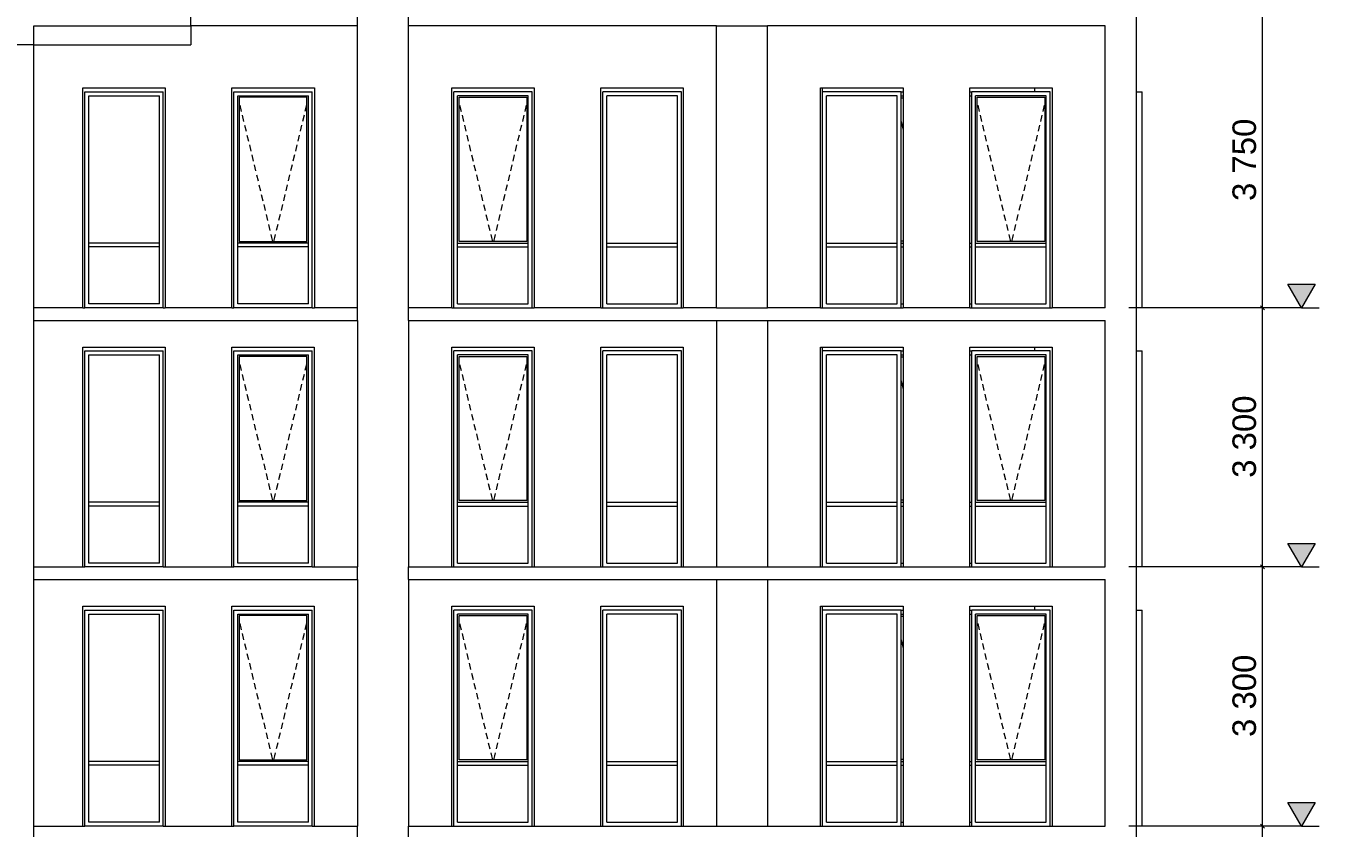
# Model space of a CAD drawing. Header units: millimetres. Extents: x 1499747 to 4230374, y -28481 to 441852.
# Drawn here: x 2547997 to 2564473, y 11128 to 21343 of the extents above; entities that cross this region are included whole.
import ezdxf
from ezdxf.xclip import XClip

# ---------------------------------------------------------------- set-up
doc = ezdxf.new("R2010")
doc.units = ezdxf.units.MM
doc.header["$MEASUREMENT"] = 0
doc.header["$XCLIPFRAME"] = 0
for name, color, linetype, lineweight in [('3 Разрез_22_Витражные окна_Ном._пера__1_Ном._пера__7', 7, 'Continuous', 18), ('3 Разрез_22_Витражные окна_Ном._пера__74_Ном._пера__255', 255, 'Continuous', 18), ('3 Разрез_22_Витражные окна_Ном._пера__92_Ном._пера__233', 233, 'Continuous', 18), ('3 Разрез_22_Конструктив - Балки_Ном._пера__10_Ном._пера__134', 134, 'Continuous', 18), ('3 Разрез_22_Конструктив - Колонны_Ном._пера__8_Ном._пера__12', 12, 'Continuous', 18), ('3 Разрез_22_Конструктив - Перекрытия_Ном._пера__1_Ном._пера__7', 7, 'Continuous', 18), ('3 Разрез_22_Конструктив - Стены Ненесущие Газоблок_Ном._пера__87_Ном._пера__251', 251, 'Continuous', 18), ('3 Разрез_22_Окна Archicad_Ном._пера__87_Ном._пера__251', 251, 'Continuous', 18), ('3 Разрез_22_Размер - Общий_Ном._пера__1_Ном._пера__7', 7, 'Continuous', 18)]:
    doc.layers.add(name, color=color, linetype=linetype, lineweight=lineweight)
doc.layers.add('Чертеж и Рисунок', color=7, linetype='Continuous')
doc.styles.add('СГЕНЕРИР_СТИЛЬ_2', font='arial.ttf')

# ---------------------------------------------------------------- blocks, each defined once
blk = doc.blocks.new('Чертеж_3_22', base_point=(1450000, 29700))
at = {"layer": '3 Разрез_22_Размер - Общий_Ном._пера__1_Ном._пера__7', "linetype": 'Continuous'}
for points in [[(1458045, 45428), (1458219, 45728), (1457871, 45728)], [(1458045, 42128), (1458219, 42428), (1457871, 42428)], [(1458045, 38828), (1458219, 39128), (1457871, 39128)]]:
    blk.add_hatch(color=256, dxfattribs=at).paths.add_polyline_path(points)
at = {"layer": '3 Разрез_22_Витражные окна_Ном._пера__1_Ном._пера__7', "linetype": 'Continuous'}
for p, q in [((1442545, 48178), (1443545, 48178)), ((1442545, 47728), (1442545, 48178)), ((1442595, 48128), (1443495, 48128)), ((1442595, 47728), (1442595, 48128)), ((1443495, 47728), (1443495, 48128)), ((1443545, 47728), (1443545, 48178)), ((1444444, 48178), (1445444, 48178)), ((1444444, 47728), (1444444, 48178)), ((1444494, 48128), (1445394, 48128)), ((1444494, 47728), (1444494, 48128)), ((1445394, 47728), (1445394, 48128)), ((1445444, 47728), (1445444, 48178)), ((1447245, 47728), (1447245, 48178)), ((1448245, 48178), (1447245, 48178)), ((1447295, 47728), (1447295, 48128)), ((1448195, 48128), (1447295, 48128)), ((1448195, 47728), (1448195, 48128)), ((1448245, 47728), (1448245, 48178)), ((1449145, 47728), (1449145, 48178)), ((1450145, 48178), (1449145, 48178)), ((1449195, 47728), (1449195, 48128)), ((1450095, 48128), (1449195, 48128)), ((1450095, 47728), (1450095, 48128)), ((1450145, 47728), (1450145, 48178)), ((1451944, 47728), (1451944, 48178)), ((1452944, 48178), (1451944, 48178)), ((1451994, 47728), (1451994, 48128)), ((1452894, 48128), (1451994, 48128)), ((1452894, 47728), (1452894, 48128)), ((1452944, 47728), (1452944, 48178)), ((1452944, 48178), (1452969, 48178)), ((1452944, 48128), (1452969, 48128)), ((1453820, 48178), (1453844, 48178)), ((1453820, 48128), (1453844, 48128)), ((1453844, 47728), (1453844, 48178)), ((1454844, 48178), (1453844, 48178)), ((1453894, 47728), (1453894, 48128)), ((1454794, 48128), (1453894, 48128)), ((1454794, 47728), (1454794, 48128)), ((1454844, 47728), (1454844, 48178)), ((1455945, 48178), (1456015, 48178)), ((1456015, 47828), (1456015, 48178)), ((1444514, 48108), (1444514, 46273)), ((1445374, 48108), (1444514, 48108)), ((1445374, 46273), (1445374, 48108)), ((1447315, 46273), (1447315, 48108)), ((1447315, 48108), (1448175, 48108)), ((1448175, 48108), (1448175, 46273)), ((1452944, 48103), (1452969, 48103)), ((1453914, 46273), (1453914, 48108)), ((1453914, 48108), (1454774, 48108)), ((1454774, 48108), (1454774, 46273)), ((1456015, 46428), (1456015, 47828)), ((1442545, 46228), (1442545, 47728)), ((1442595, 46253), (1442595, 47728)), ((1443495, 46253), (1443495, 47728)), ((1443545, 46228), (1443545, 47728)), ((1444444, 46228), (1444444, 47728)), ((1444494, 46253), (1444494, 47728)), ((1445394, 46253), (1445394, 47728)), ((1445444, 46228), (1445444, 47728)), ((1447245, 46228), (1447245, 47728)), ((1447295, 46253), (1447295, 47728)), ((1448195, 46253), (1448195, 47728)), ((1448245, 46228), (1448245, 47728)), ((1449145, 46228), (1449145, 47728)), ((1449195, 46253), (1449195, 47728)), ((1450095, 46253), (1450095, 47728)), ((1450145, 46228), (1450145, 47728)), ((1451944, 46228), (1451944, 47728)), ((1451994, 46253), (1451994, 47728)), ((1452894, 46253), (1452894, 47728)), ((1452944, 46228), (1452944, 47728)), ((1453844, 46228), (1453844, 47728)), ((1453894, 46253), (1453894, 47728)), ((1454794, 46253), (1454794, 47728)), ((1454844, 46228), (1454844, 47728)), ((1456015, 46228), (1456015, 46428)), ((1442545, 45428), (1442545, 46228)), ((1442595, 46228), (1442595, 46253)), ((1443495, 46253), (1442595, 46253)), ((1442595, 46203), (1442595, 46228)), ((1442595, 45478), (1442595, 46203)), ((1443495, 46203), (1442595, 46203)), ((1443495, 46228), (1443495, 46253)), ((1443495, 46203), (1443495, 46228)), ((1443495, 45478), (1443495, 46203)), ((1443545, 45428), (1443545, 46228)), ((1444444, 45428), (1444444, 46228)), ((1444494, 46228), (1444494, 46253)), ((1445394, 46253), (1444494, 46253)), ((1444494, 46203), (1444494, 46228)), ((1444494, 45478), (1444494, 46203)), ((1445394, 46203), (1444494, 46203)), ((1444514, 46273), (1445374, 46273)), ((1445394, 46228), (1445394, 46253)), ((1445394, 46203), (1445394, 46228)), ((1445394, 45478), (1445394, 46203)), ((1445444, 45428), (1445444, 46228)), ((1447245, 45428), (1447245, 46228)), ((1447295, 46228), (1447295, 46253)), ((1447295, 46253), (1448195, 46253)), ((1447295, 46203), (1447295, 46228)), ((1447295, 45478), (1447295, 46203)), ((1447295, 46203), (1448195, 46203)), ((1448175, 46273), (1447315, 46273)), ((1448195, 46228), (1448195, 46253)), ((1448195, 46203), (1448195, 46228)), ((1448195, 45478), (1448195, 46203)), ((1448245, 45428), (1448245, 46228)), ((1449145, 45428), (1449145, 46228)), ((1449195, 46228), (1449195, 46253)), ((1449195, 46253), (1450095, 46253)), ((1449195, 46203), (1449195, 46228)), ((1449195, 45478), (1449195, 46203)), ((1449195, 46203), (1450095, 46203)), ((1450095, 46228), (1450095, 46253)), ((1450095, 46203), (1450095, 46228)), ((1450095, 45478), (1450095, 46203)), ((1450145, 45428), (1450145, 46228)), ((1451944, 45428), (1451944, 46228)), ((1451994, 46228), (1451994, 46253)), ((1451994, 46253), (1452894, 46253)), ((1451994, 46203), (1451994, 46228)), ((1451994, 45478), (1451994, 46203)), ((1451994, 46203), (1452894, 46203)), ((1452894, 46228), (1452894, 46253)), ((1452894, 46203), (1452894, 46228)), ((1452894, 45478), (1452894, 46203)), ((1452969, 46278), (1452944, 46278)), ((1452944, 46253), (1452969, 46253)), ((1452944, 45428), (1452944, 46228)), ((1452944, 46203), (1452969, 46203)), ((1453820, 46253), (1453844, 46253)), ((1453820, 46203), (1453844, 46203)), ((1453844, 45428), (1453844, 46228)), ((1453894, 46228), (1453894, 46253)), ((1453894, 46253), (1454794, 46253)), ((1453894, 46203), (1453894, 46228)), ((1453894, 45478), (1453894, 46203)), ((1453894, 46203), (1454794, 46203)), ((1454774, 46273), (1453914, 46273)), ((1454794, 46228), (1454794, 46253)), ((1454794, 46203), (1454794, 46228)), ((1454794, 45478), (1454794, 46203)), ((1454844, 45428), (1454844, 46228)), ((1456015, 45428), (1456015, 46228)), ((1443495, 45478), (1442595, 45478)), ((1445394, 45478), (1444494, 45478)), ((1447295, 45478), (1448195, 45478)), ((1449195, 45478), (1450095, 45478)), ((1451994, 45478), (1452894, 45478)), ((1452944, 45478), (1452969, 45478)), ((1453820, 45478), (1453844, 45478)), ((1453894, 45478), (1454794, 45478)), ((1443545, 45428), (1442545, 45428)), ((1445444, 45428), (1444444, 45428)), ((1447245, 45428), (1448245, 45428)), ((1449145, 45428), (1450145, 45428)), ((1451944, 45428), (1452944, 45428)), ((1453844, 45428), (1454844, 45428)), ((1456015, 45428), (1455945, 45428)), ((1442545, 44878), (1443545, 44878)), ((1442545, 44428), (1442545, 44878)), ((1442595, 44828), (1443495, 44828)), ((1442595, 44428), (1442595, 44828)), ((1443495, 44428), (1443495, 44828)), ((1443545, 44428), (1443545, 44878)), ((1444444, 44878), (1445444, 44878)), ((1444444, 44428), (1444444, 44878)), ((1444494, 44828), (1445394, 44828)), ((1444494, 44428), (1444494, 44828)), ((1445394, 44428), (1445394, 44828)), ((1445444, 44428), (1445444, 44878)), ((1447245, 44428), (1447245, 44878)), ((1448245, 44878), (1447245, 44878)), ((1447295, 44428), (1447295, 44828)), ((1448195, 44828), (1447295, 44828)), ((1448195, 44428), (1448195, 44828)), ((1448245, 44428), (1448245, 44878)), ((1449145, 44428), (1449145, 44878)), ((1450145, 44878), (1449145, 44878)), ((1449195, 44428), (1449195, 44828)), ((1450095, 44828), (1449195, 44828)), ((1450095, 44428), (1450095, 44828)), ((1450145, 44428), (1450145, 44878)), ((1451944, 44428), (1451944, 44878)), ((1452944, 44878), (1451944, 44878)), ((1451994, 44428), (1451994, 44828)), ((1452894, 44828), (1451994, 44828)), ((1452894, 44428), (1452894, 44828)), ((1452944, 44428), (1452944, 44878)), ((1452944, 44878), (1452969, 44878)), ((1452944, 44828), (1452969, 44828)), ((1453819, 44878), (1453844, 44878)), ((1453819, 44828), (1453844, 44828)), ((1453844, 44428), (1453844, 44878)), ((1454844, 44878), (1453844, 44878)), ((1453894, 44428), (1453894, 44828)), ((1454794, 44828), (1453894, 44828)), ((1454794, 44428), (1454794, 44828)), ((1454844, 44428), (1454844, 44878)), ((1455945, 44878), (1456015, 44878)), ((1456015, 44528), (1456015, 44878)), ((1444514, 44808), (1444514, 42973)), ((1445374, 44808), (1444514, 44808)), ((1445374, 42973), (1445374, 44808)), ((1447315, 42973), (1447315, 44808)), ((1447315, 44808), (1448175, 44808)), ((1448175, 44808), (1448175, 42973)), ((1452944, 44803), (1452969, 44803)), ((1453914, 42973), (1453914, 44808)), ((1453914, 44808), (1454774, 44808)), ((1454774, 44808), (1454774, 42973)), ((1456015, 43128), (1456015, 44528)), ((1442545, 42928), (1442545, 44428)), ((1442595, 42953), (1442595, 44428)), ((1443495, 42953), (1443495, 44428)), ((1443545, 42928), (1443545, 44428)), ((1444444, 42928), (1444444, 44428)), ((1444494, 42953), (1444494, 44428)), ((1445394, 42953), (1445394, 44428)), ((1445444, 42928), (1445444, 44428)), ((1447245, 42928), (1447245, 44428)), ((1447295, 42953), (1447295, 44428)), ((1448195, 42953), (1448195, 44428)), ((1448245, 42928), (1448245, 44428)), ((1449145, 42928), (1449145, 44428)), ((1449195, 42953), (1449195, 44428)), ((1450095, 42953), (1450095, 44428)), ((1450145, 42928), (1450145, 44428)), ((1451944, 42928), (1451944, 44428)), ((1451994, 42953), (1451994, 44428)), ((1452894, 42953), (1452894, 44428)), ((1452944, 42928), (1452944, 44428)), ((1453844, 42928), (1453844, 44428)), ((1453894, 42953), (1453894, 44428)), ((1454794, 42953), (1454794, 44428)), ((1454844, 42928), (1454844, 44428)), ((1456015, 42928), (1456015, 43128)), ((1442545, 42128), (1442545, 42928)), ((1442595, 42928), (1442595, 42953)), ((1443495, 42953), (1442595, 42953)), ((1442595, 42903), (1442595, 42928)), ((1442595, 42178), (1442595, 42903)), ((1443495, 42903), (1442595, 42903)), ((1443495, 42928), (1443495, 42953)), ((1443495, 42903), (1443495, 42928)), ((1443495, 42178), (1443495, 42903)), ((1443545, 42128), (1443545, 42928)), ((1444444, 42128), (1444444, 42928)), ((1444494, 42928), (1444494, 42953)), ((1445394, 42953), (1444494, 42953)), ((1444494, 42903), (1444494, 42928)), ((1444494, 42178), (1444494, 42903)), ((1445394, 42903), (1444494, 42903)), ((1444514, 42973), (1445374, 42973)), ((1445394, 42928), (1445394, 42953)), ((1445394, 42903), (1445394, 42928)), ((1445394, 42178), (1445394, 42903)), ((1445444, 42128), (1445444, 42928)), ((1447245, 42128), (1447245, 42928)), ((1447295, 42928), (1447295, 42953)), ((1447295, 42953), (1448195, 42953)), ((1447295, 42903), (1447295, 42928)), ((1447295, 42178), (1447295, 42903)), ((1447295, 42903), (1448195, 42903)), ((1448175, 42973), (1447315, 42973)), ((1448195, 42928), (1448195, 42953)), ((1448195, 42903), (1448195, 42928)), ((1448195, 42178), (1448195, 42903)), ((1448245, 42128), (1448245, 42928)), ((1449145, 42128), (1449145, 42928)), ((1449195, 42928), (1449195, 42953)), ((1449195, 42953), (1450095, 42953)), ((1449195, 42903), (1449195, 42928)), ((1449195, 42178), (1449195, 42903)), ((1449195, 42903), (1450095, 42903)), ((1450095, 42928), (1450095, 42953)), ((1450095, 42903), (1450095, 42928)), ((1450095, 42178), (1450095, 42903)), ((1450145, 42128), (1450145, 42928)), ((1451944, 42128), (1451944, 42928)), ((1451994, 42928), (1451994, 42953)), ((1451994, 42953), (1452894, 42953)), ((1451994, 42903), (1451994, 42928)), ((1451994, 42178), (1451994, 42903)), ((1451994, 42903), (1452894, 42903)), ((1452894, 42928), (1452894, 42953)), ((1452894, 42903), (1452894, 42928)), ((1452894, 42178), (1452894, 42903)), ((1452969, 42978), (1452944, 42978)), ((1452944, 42953), (1452969, 42953)), ((1452944, 42128), (1452944, 42928)), ((1452944, 42903), (1452969, 42903)), ((1453819, 42953), (1453844, 42953)), ((1453819, 42903), (1453844, 42903)), ((1453844, 42128), (1453844, 42928)), ((1453894, 42928), (1453894, 42953)), ((1453894, 42953), (1454794, 42953)), ((1453894, 42903), (1453894, 42928)), ((1453894, 42178), (1453894, 42903)), ((1453894, 42903), (1454794, 42903)), ((1454774, 42973), (1453914, 42973)), ((1454794, 42928), (1454794, 42953)), ((1454794, 42903), (1454794, 42928)), ((1454794, 42178), (1454794, 42903)), ((1454844, 42128), (1454844, 42928)), ((1456015, 42128), (1456015, 42928)), ((1443495, 42178), (1442595, 42178)), ((1445394, 42178), (1444494, 42178)), ((1447295, 42178), (1448195, 42178)), ((1449195, 42178), (1450095, 42178)), ((1451994, 42178), (1452894, 42178)), ((1452944, 42178), (1452969, 42178)), ((1453819, 42178), (1453844, 42178)), ((1453894, 42178), (1454794, 42178)), ((1443545, 42128), (1442545, 42128)), ((1445444, 42128), (1444444, 42128)), ((1447245, 42128), (1448245, 42128)), ((1449145, 42128), (1450145, 42128)), ((1451944, 42128), (1452944, 42128)), ((1453844, 42128), (1454844, 42128)), ((1456015, 42128), (1455945, 42128)), ((1442545, 41578), (1443545, 41578)), ((1442545, 41128), (1442545, 41578)), ((1442595, 41528), (1443495, 41528)), ((1442595, 41128), (1442595, 41528)), ((1443495, 41128), (1443495, 41528)), ((1443545, 41128), (1443545, 41578)), ((1444444, 41578), (1445444, 41578)), ((1444444, 41128), (1444444, 41578)), ((1444494, 41528), (1445394, 41528)), ((1444494, 41128), (1444494, 41528)), ((1445394, 41128), (1445394, 41528)), ((1445444, 41128), (1445444, 41578)), ((1447245, 41128), (1447245, 41578)), ((1448245, 41578), (1447245, 41578)), ((1447295, 41128), (1447295, 41528)), ((1448195, 41528), (1447295, 41528)), ((1448195, 41128), (1448195, 41528)), ((1448245, 41128), (1448245, 41578)), ((1449145, 41128), (1449145, 41578)), ((1450145, 41578), (1449145, 41578)), ((1449195, 41128), (1449195, 41528)), ((1450095, 41528), (1449195, 41528)), ((1450095, 41128), (1450095, 41528)), ((1450145, 41128), (1450145, 41578)), ((1451944, 41128), (1451944, 41578)), ((1452944, 41578), (1451944, 41578)), ((1451994, 41128), (1451994, 41528)), ((1452894, 41528), (1451994, 41528)), ((1452894, 41128), (1452894, 41528)), ((1452944, 41128), (1452944, 41578)), ((1452944, 41578), (1452969, 41578)), ((1452944, 41528), (1452969, 41528)), ((1453819, 41578), (1453844, 41578)), ((1453819, 41528), (1453844, 41528)), ((1453844, 41128), (1453844, 41578)), ((1454844, 41578), (1453844, 41578)), ((1453894, 41128), (1453894, 41528)), ((1454794, 41528), (1453894, 41528)), ((1454794, 41128), (1454794, 41528)), ((1454844, 41128), (1454844, 41578)), ((1455945, 41578), (1456015, 41578)), ((1456015, 41228), (1456015, 41578)), ((1444514, 41508), (1444514, 39673)), ((1445374, 41508), (1444514, 41508)), ((1445374, 39673), (1445374, 41508)), ((1447315, 39673), (1447315, 41508)), ((1447315, 41508), (1448175, 41508)), ((1448175, 41508), (1448175, 39673)), ((1452944, 41503), (1452969, 41503)), ((1453914, 39673), (1453914, 41508)), ((1453914, 41508), (1454774, 41508)), ((1454774, 41508), (1454774, 39673)), ((1456015, 39828), (1456015, 41228)), ((1442545, 39628), (1442545, 41128)), ((1442595, 39653), (1442595, 41128)), ((1443495, 39653), (1443495, 41128)), ((1443545, 39628), (1443545, 41128)), ((1444444, 39628), (1444444, 41128)), ((1444494, 39653), (1444494, 41128)), ((1445394, 39653), (1445394, 41128)), ((1445444, 39628), (1445444, 41128)), ((1447245, 39628), (1447245, 41128)), ((1447295, 39653), (1447295, 41128)), ((1448195, 39653), (1448195, 41128)), ((1448245, 39628), (1448245, 41128)), ((1449145, 39628), (1449145, 41128)), ((1449195, 39653), (1449195, 41128)), ((1450095, 39653), (1450095, 41128)), ((1450145, 39628), (1450145, 41128)), ((1451944, 39628), (1451944, 41128)), ((1451994, 39653), (1451994, 41128)), ((1452894, 39653), (1452894, 41128)), ((1452944, 39628), (1452944, 41128)), ((1453844, 39628), (1453844, 41128)), ((1453894, 39653), (1453894, 41128)), ((1454794, 39653), (1454794, 41128)), ((1454844, 39628), (1454844, 41128)), ((1456015, 39628), (1456015, 39828)), ((1442545, 38828), (1442545, 39628)), ((1442595, 39628), (1442595, 39653)), ((1443495, 39653), (1442595, 39653)), ((1442595, 39603), (1442595, 39628)), ((1442595, 38878), (1442595, 39603)), ((1443495, 39603), (1442595, 39603)), ((1443495, 39628), (1443495, 39653)), ((1443495, 39603), (1443495, 39628)), ((1443495, 38878), (1443495, 39603)), ((1443545, 38828), (1443545, 39628)), ((1444444, 38828), (1444444, 39628)), ((1444494, 39628), (1444494, 39653)), ((1445394, 39653), (1444494, 39653)), ((1444494, 39603), (1444494, 39628)), ((1444494, 38878), (1444494, 39603)), ((1445394, 39603), (1444494, 39603)), ((1444514, 39673), (1445374, 39673)), ((1445394, 39628), (1445394, 39653)), ((1445394, 39603), (1445394, 39628)), ((1445394, 38878), (1445394, 39603)), ((1445444, 38828), (1445444, 39628)), ((1447245, 38828), (1447245, 39628)), ((1447295, 39628), (1447295, 39653)), ((1447295, 39653), (1448195, 39653)), ((1447295, 39603), (1447295, 39628)), ((1447295, 38878), (1447295, 39603)), ((1447295, 39603), (1448195, 39603)), ((1448175, 39673), (1447315, 39673)), ((1448195, 39628), (1448195, 39653)), ((1448195, 39603), (1448195, 39628)), ((1448195, 38878), (1448195, 39603)), ((1448245, 38828), (1448245, 39628)), ((1449145, 38828), (1449145, 39628)), ((1449195, 39628), (1449195, 39653)), ((1449195, 39653), (1450095, 39653)), ((1449195, 39603), (1449195, 39628)), ((1449195, 38878), (1449195, 39603)), ((1449195, 39603), (1450095, 39603)), ((1450095, 39628), (1450095, 39653)), ((1450095, 39603), (1450095, 39628)), ((1450095, 38878), (1450095, 39603)), ((1450145, 38828), (1450145, 39628)), ((1451944, 38828), (1451944, 39628)), ((1451994, 39628), (1451994, 39653)), ((1451994, 39653), (1452894, 39653)), ((1451994, 39603), (1451994, 39628)), ((1451994, 38878), (1451994, 39603)), ((1451994, 39603), (1452894, 39603)), ((1452894, 39628), (1452894, 39653)), ((1452894, 39603), (1452894, 39628)), ((1452894, 38878), (1452894, 39603)), ((1452969, 39678), (1452944, 39678)), ((1452944, 39653), (1452969, 39653)), ((1452944, 38828), (1452944, 39628)), ((1452944, 39603), (1452969, 39603)), ((1453819, 39653), (1453844, 39653)), ((1453819, 39603), (1453844, 39603)), ((1453844, 38828), (1453844, 39628)), ((1453894, 39628), (1453894, 39653)), ((1453894, 39653), (1454794, 39653)), ((1453894, 39603), (1453894, 39628)), ((1453894, 38878), (1453894, 39603)), ((1453894, 39603), (1454794, 39603)), ((1454774, 39673), (1453914, 39673)), ((1454794, 39628), (1454794, 39653)), ((1454794, 39603), (1454794, 39628)), ((1454794, 38878), (1454794, 39603)), ((1454844, 38828), (1454844, 39628)), ((1456015, 38828), (1456015, 39628)), ((1443545, 38828), (1442545, 38828)), ((1443495, 38878), (1442595, 38878)), ((1445444, 38828), (1444444, 38828)), ((1445394, 38878), (1444494, 38878)), ((1447245, 38828), (1448245, 38828)), ((1447295, 38878), (1448195, 38878)), ((1449145, 38828), (1450145, 38828)), ((1449195, 38878), (1450095, 38878)), ((1451944, 38828), (1452944, 38828)), ((1451994, 38878), (1452894, 38878)), ((1452944, 38878), (1452969, 38878)), ((1453819, 38878), (1453844, 38878)), ((1453844, 38828), (1454844, 38828)), ((1453894, 38878), (1454794, 38878)), ((1456015, 38828), (1455945, 38828))]:
    blk.add_line(p, q, dxfattribs=at)
at = {"layer": '3 Разрез_22_Витражные окна_Ном._пера__74_Ном._пера__255', "linetype": 'Continuous'}
for p, q in [((1452944, 47798), (1452969, 47689)), ((1452944, 44498), (1452969, 44388)), ((1452944, 41198), (1452969, 41088))]:
    blk.add_line(p, q, dxfattribs=at)
at = {"layer": '3 Разрез_22_Витражные окна_Ном._пера__92_Ном._пера__233', "linetype": 'Continuous'}
for p, q in [((1444520, 48006), (1444538, 47928)), ((1445369, 48006), (1445350, 47928)), ((1447320, 48006), (1447339, 47928)), ((1448169, 48006), (1448150, 47928)), ((1453920, 48006), (1453939, 47928)), ((1454769, 48006), (1454750, 47928)), ((1444550, 47880), (1444569, 47802)), ((1445338, 47880), (1445319, 47802)), ((1447351, 47880), (1447369, 47802)), ((1448139, 47880), (1448120, 47802)), ((1453950, 47880), (1453969, 47802)), ((1454738, 47880), (1454720, 47802)), ((1444581, 47754), (1444599, 47676)), ((1444611, 47627), (1444630, 47549)), ((1445277, 47627), (1445258, 47549)), ((1445308, 47754), (1445289, 47676)), ((1447381, 47754), (1447400, 47676)), ((1447412, 47627), (1447430, 47549)), ((1448078, 47627), (1448059, 47549)), ((1448108, 47754), (1448089, 47676)), ((1453981, 47754), (1454000, 47676)), ((1454011, 47627), (1454030, 47549)), ((1454677, 47627), (1454659, 47549)), ((1454708, 47754), (1454689, 47676)), ((1444642, 47501), (1444660, 47423)), ((1445247, 47501), (1445228, 47423)), ((1447442, 47501), (1447461, 47423)), ((1448047, 47501), (1448028, 47423)), ((1454042, 47501), (1454061, 47423)), ((1454647, 47501), (1454628, 47423)), ((1444672, 47374), (1444691, 47297)), ((1445216, 47374), (1445197, 47297)), ((1447473, 47374), (1447491, 47297)), ((1448017, 47374), (1447998, 47297)), ((1454072, 47374), (1454091, 47297)), ((1454616, 47374), (1454598, 47297)), ((1444703, 47248), (1444721, 47170)), ((1444733, 47122), (1444752, 47044)), ((1445155, 47122), (1445136, 47044)), ((1445186, 47248), (1445167, 47170)), ((1447503, 47248), (1447522, 47170)), ((1447534, 47122), (1447552, 47044)), ((1447956, 47122), (1447937, 47044)), ((1447986, 47248), (1447967, 47170)), ((1454103, 47248), (1454122, 47170)), ((1454133, 47122), (1454152, 47044)), ((1454555, 47122), (1454537, 47044)), ((1454586, 47248), (1454567, 47170)), ((1444764, 46995), (1444782, 46918)), ((1445125, 46995), (1445106, 46918)), ((1447564, 46995), (1447583, 46918)), ((1447925, 46995), (1447906, 46918)), ((1454164, 46995), (1454183, 46918)), ((1454525, 46995), (1454506, 46918)), ((1444794, 46869), (1444813, 46791)), ((1445094, 46869), (1445075, 46791)), ((1447595, 46869), (1447613, 46791)), ((1447895, 46869), (1447876, 46791)), ((1454194, 46869), (1454213, 46791)), ((1454494, 46869), (1454476, 46791)), ((1444825, 46743), (1444843, 46665)), ((1445064, 46743), (1445045, 46665)), ((1447625, 46743), (1447644, 46665)), ((1447864, 46743), (1447845, 46665)), ((1454225, 46743), (1454244, 46665)), ((1454464, 46743), (1454445, 46665)), ((1444855, 46616), (1444874, 46538)), ((1444886, 46490), (1444904, 46412)), ((1445003, 46490), (1444984, 46412)), ((1445033, 46616), (1445014, 46538)), ((1447656, 46616), (1447674, 46538)), ((1447686, 46490), (1447705, 46412)), ((1447803, 46490), (1447784, 46412)), ((1447834, 46616), (1447815, 46538)), ((1454255, 46616), (1454274, 46538)), ((1454286, 46490), (1454305, 46412)), ((1454403, 46490), (1454384, 46412)), ((1454433, 46616), (1454415, 46538)), ((1444916, 46363), (1444925, 46325)), ((1444925, 46325), (1444938, 46273)), ((1444963, 46325), (1444950, 46273)), ((1444972, 46363), (1444963, 46325)), ((1447717, 46363), (1447726, 46325)), ((1447726, 46325), (1447739, 46273)), ((1447763, 46325), (1447751, 46273)), ((1447773, 46363), (1447763, 46325)), ((1454316, 46363), (1454326, 46325)), ((1454326, 46325), (1454338, 46273)), ((1454363, 46325), (1454350, 46273)), ((1454372, 46363), (1454363, 46325)), ((1444520, 44706), (1444538, 44628)), ((1445369, 44706), (1445350, 44628)), ((1447320, 44706), (1447339, 44628)), ((1448169, 44706), (1448150, 44628)), ((1453920, 44706), (1453939, 44628)), ((1454769, 44706), (1454750, 44628)), ((1444550, 44580), (1444569, 44502)), ((1445338, 44580), (1445319, 44502)), ((1447351, 44580), (1447369, 44502)), ((1448139, 44580), (1448120, 44502)), ((1453950, 44580), (1453969, 44502)), ((1454738, 44580), (1454720, 44502)), ((1444581, 44454), (1444599, 44376)), ((1444611, 44327), (1444630, 44249)), ((1445277, 44327), (1445258, 44249)), ((1445308, 44454), (1445289, 44376)), ((1447381, 44454), (1447400, 44376)), ((1447412, 44327), (1447430, 44249)), ((1448078, 44327), (1448059, 44249)), ((1448108, 44454), (1448089, 44376)), ((1453981, 44454), (1454000, 44376)), ((1454011, 44327), (1454030, 44249)), ((1454677, 44327), (1454659, 44249)), ((1454708, 44454), (1454689, 44376)), ((1444642, 44201), (1444660, 44123)), ((1445247, 44201), (1445228, 44123)), ((1447442, 44201), (1447461, 44123)), ((1448047, 44201), (1448028, 44123)), ((1454042, 44201), (1454061, 44123)), ((1454647, 44201), (1454628, 44123)), ((1444672, 44074), (1444691, 43997)), ((1445216, 44074), (1445197, 43997)), ((1447473, 44074), (1447491, 43997)), ((1448017, 44074), (1447998, 43997)), ((1454072, 44074), (1454091, 43997)), ((1454616, 44074), (1454598, 43997)), ((1444703, 43948), (1444721, 43870)), ((1445186, 43948), (1445167, 43870)), ((1447503, 43948), (1447522, 43870)), ((1447986, 43948), (1447967, 43870)), ((1454103, 43948), (1454122, 43870)), ((1454586, 43948), (1454567, 43870)), ((1444733, 43822), (1444752, 43744)), ((1444764, 43695), (1444782, 43618)), ((1445125, 43695), (1445106, 43618)), ((1445155, 43822), (1445136, 43744)), ((1447534, 43822), (1447552, 43744)), ((1447564, 43695), (1447583, 43618)), ((1447925, 43695), (1447906, 43618)), ((1447956, 43822), (1447937, 43744)), ((1454133, 43822), (1454152, 43744)), ((1454164, 43695), (1454183, 43618)), ((1454525, 43695), (1454506, 43618)), ((1454555, 43822), (1454537, 43744)), ((1444794, 43569), (1444813, 43491)), ((1445094, 43569), (1445075, 43491)), ((1447595, 43569), (1447613, 43491)), ((1447895, 43569), (1447876, 43491)), ((1454194, 43569), (1454213, 43491)), ((1454494, 43569), (1454476, 43491)), ((1444825, 43443), (1444843, 43365)), ((1445064, 43443), (1445045, 43365)), ((1447625, 43443), (1447644, 43365)), ((1447864, 43443), (1447845, 43365)), ((1454225, 43443), (1454244, 43365)), ((1454464, 43443), (1454445, 43365)), ((1444855, 43316), (1444874, 43238)), ((1444886, 43190), (1444904, 43112)), ((1445003, 43190), (1444984, 43112)), ((1445033, 43316), (1445014, 43238)), ((1447656, 43316), (1447674, 43238)), ((1447686, 43190), (1447705, 43112)), ((1447803, 43190), (1447784, 43112)), ((1447834, 43316), (1447815, 43238)), ((1454255, 43316), (1454274, 43238)), ((1454286, 43190), (1454305, 43112)), ((1454403, 43190), (1454384, 43112)), ((1454433, 43316), (1454415, 43238)), ((1444916, 43063), (1444925, 43025)), ((1444925, 43025), (1444938, 42973)), ((1444963, 43025), (1444950, 42973)), ((1444972, 43063), (1444963, 43025)), ((1447717, 43063), (1447726, 43025)), ((1447726, 43025), (1447739, 42973)), ((1447763, 43025), (1447751, 42973)), ((1447773, 43063), (1447763, 43025)), ((1454316, 43063), (1454326, 43025)), ((1454326, 43025), (1454338, 42973)), ((1454363, 43025), (1454350, 42973)), ((1454372, 43063), (1454363, 43025)), ((1444520, 41406), (1444538, 41328)), ((1445369, 41406), (1445350, 41328)), ((1447320, 41406), (1447339, 41328)), ((1448169, 41406), (1448150, 41328)), ((1453920, 41406), (1453939, 41328)), ((1454769, 41406), (1454750, 41328)), ((1444550, 41280), (1444569, 41202)), ((1445338, 41280), (1445319, 41202)), ((1447351, 41280), (1447369, 41202)), ((1448139, 41280), (1448120, 41202)), ((1453950, 41280), (1453969, 41202)), ((1454738, 41280), (1454720, 41202)), ((1444581, 41154), (1444599, 41076)), ((1444611, 41027), (1444630, 40949)), ((1445277, 41027), (1445258, 40949)), ((1445308, 41154), (1445289, 41076)), ((1447381, 41154), (1447400, 41076)), ((1447412, 41027), (1447430, 40949)), ((1448078, 41027), (1448059, 40949)), ((1448108, 41154), (1448089, 41076)), ((1453981, 41154), (1454000, 41076)), ((1454011, 41027), (1454030, 40949)), ((1454677, 41027), (1454659, 40949)), ((1454708, 41154), (1454689, 41076)), ((1444642, 40901), (1444660, 40823)), ((1445247, 40901), (1445228, 40823)), ((1447442, 40901), (1447461, 40823)), ((1448047, 40901), (1448028, 40823)), ((1454042, 40901), (1454061, 40823)), ((1454647, 40901), (1454628, 40823)), ((1444672, 40774), (1444691, 40697)), ((1445216, 40774), (1445197, 40697)), ((1447473, 40774), (1447491, 40697)), ((1448017, 40774), (1447998, 40697)), ((1454072, 40774), (1454091, 40697)), ((1454616, 40774), (1454598, 40697)), ((1444703, 40648), (1444721, 40570)), ((1445186, 40648), (1445167, 40570)), ((1447503, 40648), (1447522, 40570)), ((1447986, 40648), (1447967, 40570)), ((1454103, 40648), (1454122, 40570)), ((1454586, 40648), (1454567, 40570)), ((1444733, 40522), (1444752, 40444)), ((1444764, 40395), (1444782, 40318)), ((1445125, 40395), (1445106, 40318)), ((1445155, 40522), (1445136, 40444)), ((1447534, 40522), (1447552, 40444)), ((1447564, 40395), (1447583, 40318)), ((1447925, 40395), (1447906, 40318)), ((1447956, 40522), (1447937, 40444)), ((1454133, 40522), (1454152, 40444)), ((1454164, 40395), (1454183, 40318)), ((1454525, 40395), (1454506, 40318)), ((1454555, 40522), (1454537, 40444)), ((1444794, 40269), (1444813, 40191)), ((1445094, 40269), (1445075, 40191)), ((1447595, 40269), (1447613, 40191)), ((1447895, 40269), (1447876, 40191)), ((1454194, 40269), (1454213, 40191)), ((1454494, 40269), (1454476, 40191)), ((1444825, 40143), (1444843, 40065)), ((1445064, 40143), (1445045, 40065)), ((1447625, 40143), (1447644, 40065)), ((1447864, 40143), (1447845, 40065)), ((1454225, 40143), (1454244, 40065)), ((1454464, 40143), (1454445, 40065)), ((1444855, 40016), (1444874, 39938)), ((1444886, 39890), (1444904, 39812)), ((1445003, 39890), (1444984, 39812)), ((1445033, 40016), (1445014, 39938)), ((1447656, 40016), (1447674, 39938)), ((1447686, 39890), (1447705, 39812)), ((1447803, 39890), (1447784, 39812)), ((1447834, 40016), (1447815, 39938)), ((1454255, 40016), (1454274, 39938)), ((1454286, 39890), (1454305, 39812)), ((1454403, 39890), (1454384, 39812)), ((1454433, 40016), (1454415, 39938)), ((1444916, 39763), (1444925, 39725)), ((1444925, 39725), (1444938, 39673)), ((1444963, 39725), (1444950, 39673)), ((1444972, 39763), (1444963, 39725)), ((1447717, 39763), (1447726, 39725)), ((1447726, 39725), (1447739, 39673)), ((1447763, 39725), (1447751, 39673)), ((1447773, 39763), (1447763, 39725)), ((1454316, 39763), (1454326, 39725)), ((1454326, 39725), (1454338, 39673)), ((1454363, 39725), (1454350, 39673)), ((1454372, 39763), (1454363, 39725))]:
    blk.add_line(p, q, dxfattribs=at)
at = {"layer": '3 Разрез_22_Конструктив - Балки_Ном._пера__10_Ном._пера__134', "linetype": 'Continuous'}
for p, q in [((1441895, 48778), (1441895, 49018)), ((1443895, 49018), (1443895, 48778)), ((1441895, 48778), (1440295, 48778)), ((1441895, 48778), (1443895, 48778))]:
    blk.add_line(p, q, dxfattribs=at)
at = {"layer": '3 Разрез_22_Конструктив - Колонны_Ном._пера__8_Ном._пера__12', "linetype": 'Continuous'}
for p, q in [((1446019, 45428), (1446019, 49178)), ((1446670, 45428), (1446670, 49178)), ((1455945, 45428), (1455945, 49178)), ((1441895, 45428), (1441895, 49018)), ((1455545, 45428), (1455545, 49018)), ((1441895, 42128), (1441895, 45428)), ((1446019, 45268), (1446019, 45428)), ((1446670, 45268), (1446670, 45428)), ((1455945, 42128), (1455945, 45428)), ((1455545, 42128), (1455545, 45268)), ((1441895, 38828), (1441895, 42128)), ((1446019, 41968), (1446019, 42128)), ((1446670, 41968), (1446670, 42128)), ((1455945, 38828), (1455945, 42128)), ((1455545, 38828), (1455545, 41968)), ((1441895, 35528), (1441895, 38828)), ((1446019, 38668), (1446019, 38828)), ((1446670, 38668), (1446670, 38828)), ((1455945, 35528), (1455945, 38828))]:
    blk.add_line(p, q, dxfattribs=at)
at = {"layer": '3 Разрез_22_Конструктив - Перекрытия_Ном._пера__1_Ном._пера__7', "linetype": 'Continuous'}
for p, q in [((1443895, 49018), (1443895, 49178)), ((1441895, 49018), (1443895, 49018)), ((1450594, 49018), (1451244, 49018)), ((1442520, 45428), (1442545, 45428)), ((1443545, 45428), (1443570, 45428)), ((1444420, 45428), (1444444, 45428)), ((1445444, 45428), (1445470, 45428)), ((1447220, 45428), (1447245, 45428)), ((1448245, 45428), (1448270, 45428)), ((1449120, 45428), (1449145, 45428)), ((1450145, 45428), (1450170, 45428)), ((1450594, 45428), (1451244, 45428)), ((1451919, 45428), (1451944, 45428)), ((1452944, 45428), (1452969, 45428)), ((1453820, 45428), (1453844, 45428)), ((1454844, 45428), (1454870, 45428)), ((1450594, 45268), (1451244, 45268)), ((1442520, 42128), (1442545, 42128)), ((1443545, 42128), (1443570, 42128)), ((1444419, 42128), (1444444, 42128)), ((1445444, 42128), (1445469, 42128)), ((1447220, 42128), (1447245, 42128)), ((1448245, 42128), (1448270, 42128)), ((1449119, 42128), (1449145, 42128)), ((1450145, 42128), (1450169, 42128)), ((1450594, 42128), (1451244, 42128)), ((1451919, 42128), (1451944, 42128)), ((1452944, 42128), (1452969, 42128)), ((1453819, 42128), (1453844, 42128)), ((1454844, 42128), (1454869, 42128)), ((1450594, 41968), (1451244, 41968)), ((1442520, 38828), (1442545, 38828)), ((1443545, 38828), (1443570, 38828)), ((1444419, 38828), (1444444, 38828)), ((1445444, 38828), (1445469, 38828)), ((1447220, 38828), (1447245, 38828)), ((1448245, 38828), (1448270, 38828)), ((1449119, 38828), (1449145, 38828)), ((1450145, 38828), (1450169, 38828)), ((1450594, 38828), (1451244, 38828)), ((1451919, 38828), (1451944, 38828)), ((1452944, 38828), (1452969, 38828)), ((1453819, 38828), (1453844, 38828)), ((1454844, 38828), (1454869, 38828))]:
    blk.add_line(p, q, dxfattribs=at)
at = {"layer": '3 Разрез_22_Конструктив - Стены Ненесущие Газоблок_Ном._пера__87_Ном._пера__251', "linetype": 'Continuous'}
for p, q in [((1446019, 49018), (1443895, 49018)), ((1450594, 49018), (1446670, 49018)), ((1450594, 45428), (1450594, 49018)), ((1451244, 45428), (1451244, 49018)), ((1455545, 49018), (1451244, 49018)), ((1454645, 48228), (1454645, 48178)), ((1442520, 45428), (1441895, 45428)), ((1444420, 45428), (1443570, 45428)), ((1446019, 45428), (1445470, 45428)), ((1447220, 45428), (1446670, 45428)), ((1449120, 45428), (1448270, 45428)), ((1450594, 45428), (1450170, 45428)), ((1451919, 45428), (1451244, 45428)), ((1453820, 45428), (1452969, 45428)), ((1455545, 45428), (1454870, 45428)), ((1441895, 45268), (1446019, 45268)), ((1446019, 45268), (1446019, 42128)), ((1446670, 45268), (1446670, 42128)), ((1446670, 45268), (1450594, 45268)), ((1450594, 45268), (1450594, 42128)), ((1451244, 45268), (1451244, 42128)), ((1451244, 45268), (1455545, 45268)), ((1454645, 44928), (1454645, 44878)), ((1441895, 42128), (1442520, 42128)), ((1443570, 42128), (1444419, 42128)), ((1445469, 42128), (1446019, 42128)), ((1446670, 42128), (1447220, 42128)), ((1448270, 42128), (1449119, 42128)), ((1450169, 42128), (1450594, 42128)), ((1451244, 42128), (1451919, 42128)), ((1452969, 42128), (1453819, 42128)), ((1454869, 42128), (1455545, 42128)), ((1441895, 41968), (1446019, 41968)), ((1446019, 41968), (1446019, 38828)), ((1446670, 41968), (1446670, 38828)), ((1446670, 41968), (1450594, 41968)), ((1450594, 41968), (1450594, 38828)), ((1451244, 41968), (1451244, 38828)), ((1451244, 41968), (1455545, 41968)), ((1454645, 41628), (1454645, 41578)), ((1441895, 38828), (1442520, 38828)), ((1443570, 38828), (1444419, 38828)), ((1445469, 38828), (1446019, 38828)), ((1446670, 38828), (1447220, 38828)), ((1448270, 38828), (1449119, 38828)), ((1450169, 38828), (1450594, 38828)), ((1451244, 38828), (1451919, 38828)), ((1452969, 38828), (1453819, 38828)), ((1454869, 38828), (1455545, 38828))]:
    blk.add_line(p, q, dxfattribs=at)
at = {"layer": '3 Разрез_22_Окна Archicad_Ном._пера__87_Ном._пера__251', "linetype": 'Continuous'}
for p, q in [((1442520, 48228), (1443570, 48228)), ((1442520, 45428), (1442520, 48228)), ((1443570, 48228), (1443570, 45428)), ((1444420, 48228), (1445470, 48228)), ((1444420, 45428), (1444420, 48228)), ((1445470, 48228), (1445470, 45428)), ((1447220, 48228), (1448270, 48228)), ((1447220, 45428), (1447220, 48228)), ((1448270, 48228), (1448270, 45428)), ((1449120, 48228), (1450170, 48228)), ((1449120, 45428), (1449120, 48228)), ((1450170, 48228), (1450170, 45428)), ((1451919, 48228), (1452969, 48228)), ((1451919, 45428), (1451919, 48228)), ((1451945, 48178), (1451945, 48228)), ((1452969, 48228), (1452969, 45428)), ((1453820, 48228), (1454870, 48228)), ((1453820, 45428), (1453820, 48228)), ((1454870, 48228), (1454870, 45428)), ((1442520, 44928), (1443570, 44928)), ((1442520, 42128), (1442520, 44928)), ((1443570, 44928), (1443570, 42128)), ((1444419, 44928), (1445469, 44928)), ((1444419, 42128), (1444419, 44928)), ((1445469, 44928), (1445469, 42128)), ((1447220, 44928), (1448270, 44928)), ((1447220, 42128), (1447220, 44928)), ((1448270, 44928), (1448270, 42128)), ((1449119, 44928), (1450169, 44928)), ((1449119, 42128), (1449119, 44928)), ((1450169, 44928), (1450169, 42128)), ((1451919, 44928), (1452969, 44928)), ((1451919, 42128), (1451919, 44928)), ((1451945, 44878), (1451945, 44928)), ((1452969, 44928), (1452969, 42128)), ((1453819, 44928), (1454869, 44928)), ((1453819, 42128), (1453819, 44928)), ((1454869, 44928), (1454869, 42128)), ((1442520, 41628), (1443570, 41628)), ((1442520, 38828), (1442520, 41628)), ((1443570, 41628), (1443570, 38828)), ((1444419, 41628), (1445469, 41628)), ((1444419, 38828), (1444419, 41628)), ((1445469, 41628), (1445469, 38828)), ((1447220, 41628), (1448270, 41628)), ((1447220, 38828), (1447220, 41628)), ((1448270, 41628), (1448270, 38828)), ((1449119, 41628), (1450169, 41628)), ((1449119, 38828), (1449119, 41628)), ((1450169, 41628), (1450169, 38828)), ((1451919, 41628), (1452969, 41628)), ((1451919, 38828), (1451919, 41628)), ((1451945, 41578), (1451945, 41628)), ((1452969, 41628), (1452969, 38828)), ((1453819, 41628), (1454869, 41628)), ((1453819, 38828), (1453819, 41628)), ((1454869, 41628), (1454869, 38828))]:
    blk.add_line(p, q, dxfattribs=at)
at = {"layer": '3 Разрез_22_Размер - Общий_Ном._пера__1_Ном._пера__7', "linetype": 'Continuous'}
for p, q in [((1457548, 45428), (1457548, 49178)), ((1458045, 45428), (1457871, 45728)), ((1457871, 45728), (1458219, 45728)), ((1458219, 45728), (1458045, 45428)), ((1458045, 45428), (1455845, 45428)), ((1457595, 45428), (1455845, 45428)), ((1457595, 45428), (1455845, 45428)), ((1457523, 45453), (1457573, 45403)), ((1457523, 45453), (1457573, 45403)), ((1457548, 42128), (1457548, 45428)), ((1458045, 45428), (1458270, 45428)), ((1458045, 42128), (1457871, 42428)), ((1457871, 42428), (1458219, 42428)), ((1458219, 42428), (1458045, 42128)), ((1458045, 42128), (1455845, 42128)), ((1457595, 42128), (1455845, 42128)), ((1457595, 42128), (1455845, 42128)), ((1457523, 42153), (1457573, 42103)), ((1457523, 42153), (1457573, 42103)), ((1457548, 38828), (1457548, 42128)), ((1458045, 42128), (1458270, 42128)), ((1458045, 38828), (1457871, 39128)), ((1457871, 39128), (1458219, 39128)), ((1458219, 39128), (1458045, 38828)), ((1458045, 38828), (1455845, 38828)), ((1457595, 38828), (1455845, 38828)), ((1457595, 38828), (1455845, 38828)), ((1457523, 38853), (1457573, 38803)), ((1457523, 38853), (1457573, 38803)), ((1457548, 35528), (1457548, 38828)), ((1458045, 38828), (1458270, 38828))]:
    blk.add_line(p, q, dxfattribs=at)
at = {"layer": '3 Разрез_22_Размер - Общий_Ном._пера__1_Ном._пера__7', "linetype": 'Continuous', "char_height": 300, "attachment_point": 7, "rotation": 90, "style": 'СГЕНЕРИР_СТИЛЬ_2'}
for s, insert in [('\\A1;{\\pql;\\fArial|b0|i0|c204|p0;\\W1.000000;3\xa0750}', (1457470, 46788)), ('\\A1;{\\pql;\\fArial|b0|i0|c204|p0;\\W1.000000;3\xa0300}', (1457470, 43263)), ('\\A1;{\\pql;\\fArial|b0|i0|c204|p0;\\W1.000000;3\xa0300}', (1457470, 39963))]:
    blk.add_mtext(s, dxfattribs=dict(at, insert=insert))

msp = doc.modelspace()

# ---------------------------------------------------------------- block references
at = {"layer": 'Чертеж и Рисунок', "linetype": 'Continuous'}
ref = msp.add_blockref('Чертеж_3_22', (2556202.85824, 2025.38887), dxfattribs=at)
XClip(ref).set_block_clipping_path([(1408000, 0), (1492000, 59400.0000000006)])

doc.saveas('drawing.dxf')
